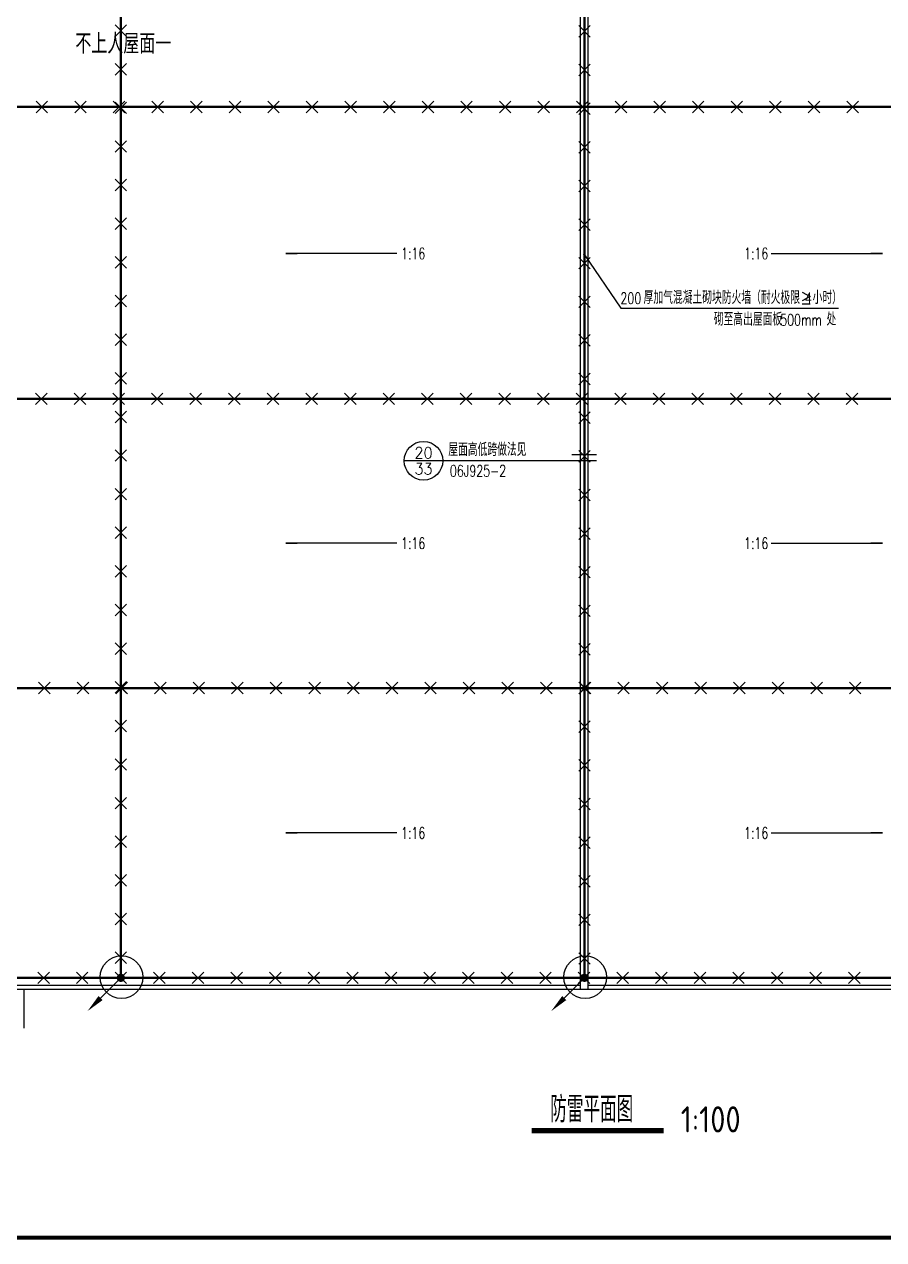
# Model space of a CAD drawing. Extents: x 4532298 to 10139194, y -639876 to -207028.
# Drawn here: x 4960012 to 4982273, y -349209 to -317745 of the extents above; entities that cross this region are included whole.
import ezdxf
from ezdxf.enums import TextEntityAlignment as Align

# ---------------------------------------------------------------- set-up
doc = ezdxf.new("R2010")
doc.units = 0
doc.header["$LTSCALE"] = 1000
doc.header["$MEASUREMENT"] = 0
doc.layers.get('0').update_dxf_attribs({"linetype": 'CONTINUOUS'})
for name, color, linetype in [('DIM_SYMB', 3, 'CONTINUOUS'), ('LWIRE', 4, 'CONTINUOUS'), ('PUB_TEXT', 7, 'CONTINUOUS'), ('PUB_TITLE', 4, 'CONTINUOUS'), ('WIRE-避雷', 4, 'CONTINUOUS'), ('建筑底图', 251, 'CONTINUOUS')]:
    doc.layers.add(name, color=color, linetype=linetype)
doc.styles.add('_HZTXT', font='txt.shx', dxfattribs={"width": 0.8, "bigfont": 'HZTXT.shx'})
doc.styles.add('_TCH_DIM', font='SIMPLEX', dxfattribs={"bigfont": 'GBCBIG'})
doc.styles.add('_TCH_LABEL', font='COMPLEX', dxfattribs={"bigfont": 'GBCBIG'})
doc.styles.add('sceic', font='sceie.shx', dxfattribs={"width": 0.67, "bigfont": 'sceic.shx'})
doc.styles.get("Standard").update_dxf_attribs({"font": 'GBENOR', "bigfont": 'GBCBIG'})

# ---------------------------------------------------------------- blocks, each defined once
blk = doc.blocks.new('$TelecSys$00000009')
for p, q in [((-0.5, 0.5), (0.5, -0.5)), ((0.5, 0.5), (-0.5, -0.5))]:
    blk.add_line(p, q)
blk = doc.blocks.new('$TelecSys$00000080')
for p, q in [((-0.7, -0.7), (0, 0)), ((0.104, 0.104), (0.104, 0.104)), ((-0.104, -0.104), (-0.104, -0.104))]:
    blk.add_line(p, q)
at = {"const_width": 0.142}
blk.add_lwpolyline([(0.071, 0, 1), (-0.071, 0, 1)], format="xyb", close=True, dxfattribs=at)
blk.add_solid([(-0.63, -0.77), (-0.77, -0.63), (-1.15, -1.15)])
at = {"width": 0.8, "flags": 9}
blk.add_attdef('A', (0, 0), '', height=0.00002, rotation=180, dxfattribs=at)

msp = doc.modelspace()

# ---------------------------------------------------------------- linework, layer by layer
at = {"color": 3}
for centre in [(4962529.8, -342411.9), (4974540.3, -342411.9)]:
    msp.add_circle(centre, 552, dxfattribs=at)
at = {"layer": 'DIM_SYMB', "const_width": 140}
msp.add_lwpolyline([(4973157.5, -346388.7), (4976569.4, -346388.7)], dxfattribs=at)
at = {"layer": 'PUB_TITLE', "color": 4, "const_width": 100}
msp.add_lwpolyline([(4940036.9, -349158.8), (5020636.9, -349158.8), (5020636.9, -291758.8), (4940036.9, -291758.8)], close=True, dxfattribs=at)
at = {"layer": 'WIRE-避雷', "color": 4, "const_width": 60}
for points in [[(4951033.5, -297428.9), (4998012.5, -297428.9), (4998012.5, -342428.9), (4951012.5, -342428.9), (4951012.5, -297428.9)], [(4962512.5, -297407.9), (4962512.5, -342428.9)], [(4974523, -297428.9), (4974523, -342428.9)], [(4950967.4, -319883.8), (4998012.5, -319883.8)], [(4950954.5, -327441.6), (4998012.5, -327441.6)], [(4951033.5, -334928.9), (4997991.5, -334928.9)]]:
    msp.add_lwpolyline(points, dxfattribs=at)
at = {"layer": '建筑底图'}
for p, q in [((4974412.5, -297128.9), (4974412.5, -319928.9)), ((4974612.5, -297128.9), (4974612.5, -319928.9)), ((4974412.5, -319928.9), (4974412.5, -342728.9)), ((4974612.5, -319928.9), (4974612.5, -342728.9)), ((4974518.6, -323711.6), (4975466.8, -325090.5)), ((4975466.8, -325090.5), (4981101, -325090.5)), ((4970852.8, -329044.3), (4969852.8, -329044.3)), ((4973525, -329044.3), (4970852.8, -329044.3)), ((4974830.5, -329044.3), (4973525, -329044.3)), ((4960012.5, -343728.9), (4960012.5, -342728.9))]:
    msp.add_line(p, q, dxfattribs=at)
msp.add_lwpolyline([(4950712.5, -297128.9), (4998312.5, -297128.9), (4998312.5, -342728.9), (4950712.5, -342728.9)], close=True, dxfattribs=at)
for points in [[(4974412.5, -342628.9), (4950812.5, -342628.9), (4950812.5, -320028.9)], [(4998212.5, -320028.9), (4998212.5, -342628.9), (4974612.5, -342628.9)], [(4969664.9, -323678.9), (4966784.1, -323678.9), (4967084.1, -323678.9)], [(4979360, -323678.9), (4982240.8, -323678.9), (4981940.8, -323678.9)], [(4974830.5, -328894.3), (4974193.2, -328894.3)], [(4969664.9, -331178.9), (4966784.1, -331178.9), (4967084.1, -331178.9)], [(4979360, -331178.9), (4982240.8, -331178.9), (4981940.8, -331178.9)], [(4969664.9, -338678.9), (4966784.1, -338678.9), (4967084.1, -338678.9)], [(4979360, -338678.9), (4982240.8, -338678.9), (4981940.8, -338678.9)]]:
    msp.add_lwpolyline(points, dxfattribs=at)
msp.add_lwpolyline([(4974507.3, -323695.1, 1), (4974530, -323728.1, 1)], format="xyb", close=True, dxfattribs=at)
msp.add_circle((4970352.8, -329044.3), 500, dxfattribs=at)

# ---------------------------------------------------------------- block references
at = {"layer": 'LWIRE', "color": 0, "xscale": 300, "yscale": 300, "zscale": 300}
for p, rotation in [((4962512.5, -317907.9), 270), ((4974523, -317928.9), 270), ((4962512.5, -318907.9), 270), ((4974523, -318928.9), 270), ((4962512.5, -319907.9), 270), ((4974523, -319928.9), 270), ((4962512.5, -320907.9), 270), ((4974523, -320928.9), 270), ((4962512.5, -321907.9), 270), ((4974523, -321928.9), 270), ((4962512.5, -322907.9), 270), ((4974523, -322928.9), 270), ((4962512.5, -323907.9), 270), ((4974523, -323928.9), 270), ((4962512.5, -324907.9), 270), ((4974523, -324928.9), 270), ((4962512.5, -325907.9), 270), ((4974523, -325928.9), 270), ((4962512.5, -326907.9), 270), ((4974523, -326928.9), 270), ((4962512.5, -327907.9), 270), ((4974523, -327928.9), 270), ((4962512.5, -328907.9), 270), ((4974523, -328928.9), 270), ((4962512.5, -329907.9), 270), ((4974523, -329928.9), 270), ((4962512.5, -330907.9), 270), ((4974523, -330928.9), 270), ((4962512.5, -331907.9), 270), ((4974523, -331928.9), 270), ((4962512.5, -332907.9), 270), ((4974523, -332928.9), 270), ((4962512.5, -333907.9), 270), ((4974523, -333928.9), 270), ((4962512.5, -334907.9), 270), ((4974523, -334928.9), 270), ((4962512.5, -335907.9), 270), ((4974523, -335928.9), 270), ((4962512.5, -336907.9), 270), ((4974523, -336928.9), 270), ((4962512.5, -337907.9), 270), ((4974523, -337928.9), 270), ((4962512.5, -338907.9), 270), ((4974523, -338928.9), 270), ((4962512.5, -339907.9), 270), ((4974523, -339928.9), 270), ((4962512.5, -340907.9), 270), ((4974523, -340928.9), 270), ((4962512.5, -341907.9), 270), ((4974523, -341928.9), 270), ((4960512.5, -342428.9), 180), ((4961512.5, -342428.9), 180), ((4962512.5, -342428.9), 180), ((4963512.5, -342428.9), 180), ((4964512.5, -342428.9), 180), ((4965512.5, -342428.9), 180), ((4966512.5, -342428.9), 180), ((4967512.5, -342428.9), 180), ((4968512.5, -342428.9), 180), ((4969512.5, -342428.9), 180), ((4970512.5, -342428.9), 180), ((4971512.5, -342428.9), 180), ((4972512.5, -342428.9), 180), ((4973512.5, -342428.9), 180), ((4974512.5, -342428.9), 180), ((4975512.5, -342428.9), 180), ((4976512.5, -342428.9), 180), ((4977512.5, -342428.9), 180), ((4978512.5, -342428.9), 180), ((4979512.5, -342428.9), 180), ((4980512.5, -342428.9), 180), ((4981512.5, -342428.9), 180)]:
    msp.add_blockref('$TelecSys$00000009', p, dxfattribs=dict(at, rotation=rotation))
for p in [(4960467.4, -319883.8), (4961467.4, -319883.8), (4962467.4, -319883.8), (4963467.4, -319883.8), (4964467.4, -319883.8), (4965467.4, -319883.8), (4966467.4, -319883.8), (4967467.4, -319883.8), (4968467.4, -319883.8), (4969467.4, -319883.8), (4970467.4, -319883.8), (4971467.4, -319883.8), (4972467.4, -319883.8), (4973467.4, -319883.8), (4974467.4, -319883.8), (4975467.4, -319883.8), (4976467.4, -319883.8), (4977467.4, -319883.8), (4978467.4, -319883.8), (4979467.4, -319883.8), (4980467.4, -319883.8), (4981467.4, -319883.8), (4960454.5, -327441.6), (4961454.5, -327441.6), (4962454.5, -327441.6), (4963454.5, -327441.6), (4964454.5, -327441.6), (4965454.5, -327441.6), (4966454.5, -327441.6), (4967454.5, -327441.6), (4968454.5, -327441.6), (4969454.5, -327441.6), (4970454.5, -327441.6), (4971454.5, -327441.6), (4972454.5, -327441.6), (4973454.5, -327441.6), (4974454.5, -327441.6), (4975454.5, -327441.6), (4976454.5, -327441.6), (4977454.5, -327441.6), (4978454.5, -327441.6), (4979454.5, -327441.6), (4980454.5, -327441.6), (4981454.5, -327441.6), (4960533.5, -334928.9), (4961533.5, -334928.9), (4962533.5, -334928.9), (4963533.5, -334928.9), (4964533.5, -334928.9), (4965533.5, -334928.9), (4966533.5, -334928.9), (4967533.5, -334928.9), (4968533.5, -334928.9), (4969533.5, -334928.9), (4970533.5, -334928.9), (4971533.5, -334928.9), (4972533.5, -334928.9), (4973533.5, -334928.9), (4974533.5, -334928.9), (4975533.5, -334928.9), (4976533.5, -334928.9), (4977533.5, -334928.9), (4978533.5, -334928.9), (4979533.5, -334928.9), (4980533.5, -334928.9), (4981533.5, -334928.9)]:
    msp.add_blockref('$TelecSys$00000009', p, dxfattribs=at)
at = {"layer": 'LWIRE', "xscale": 750, "yscale": 750, "zscale": 750}
for p in [(4962512.5, -342428.9), (4974523, -342428.9)]:
    msp.add_blockref('$TelecSys$00000080', p, dxfattribs=at)

# ---------------------------------------------------------------- texts
at = {"layer": 'PUB_TEXT', "style": 'sceic', "width": 0.67}
msp.add_text('防雷平面图', height=675.18, dxfattribs=at).set_placement((4973635.3, -346172.6))
at = {"layer": 'PUB_TEXT'}
msp.add_text('1:100', height=675.18, dxfattribs=at).set_placement((4977016.5, -346431.8))
at = {"layer": '建筑底图'}
for s, height, style, width, p in [('不上人屋面一', 517.24, '_HZTXT', 0.8, (4961335.3, -318507.4)), ('1:16', 297.5, '_TCH_DIM', 0.705882, (4969769.9, -323827.6)), ('1:16', 297.5, '_TCH_DIM', 0.705882, (4978655, -323827.6)), ('200', 297.5, '_TCH_DIM', 0.705882, (4975453.4, -324985.5)), ('4', 297.5, '_TCH_DIM', 0.705882, (4980231.1, -324985.5)), ('500mm', 297.5, '_TCH_DIM', 0.705882, (4979591.2, -325545.5)), ('06J925-2', 297.5, '_TCH_DIM', 0.705882, (4971035.8, -329454.6)), ('1:16', 297.5, '_TCH_DIM', 0.705882, (4969769.9, -331327.6)), ('1:16', 297.5, '_TCH_DIM', 0.705882, (4978655, -331327.6)), ('1:16', 297.5, '_TCH_DIM', 0.705882, (4969769.9, -338827.6)), ('1:16', 297.5, '_TCH_DIM', 0.705882, (4978655, -338827.6))]:
    msp.add_text(s, height=height, dxfattribs=dict(at, style=style, width=width)).set_placement(p)
at = {"layer": '建筑底图', "style": '_TCH_DIM'}
for s, height, p in [('厚加气混凝土砌块防火墙（耐火极限≥', 337.589, (4976053.4, -324985.5)), ('小时）', 337.59, (4980431.1, -324985.5)), ('砌至高出屋面板', 337.59, (4977871, -325545.5)), ('处', 337.6, (4980791.2, -325545.5)), ('屋面高低跨做法见', 337.59, (4970995.5, -328921))]:
    msp.add_text(s, height=height, dxfattribs=at).set_placement(p)
at = {"layer": '建筑底图', "style": '_TCH_LABEL'}
for s, height, p, p2 in [('20', 292.87, (4970115.7, -328985.4), (4970589.9, -328985.4)), ('33', 295.9, (4970120.3, -329398.9), (4970585.3, -329398.9))]:
    msp.add_text(s, height=height, dxfattribs=at).set_placement(p, p2, align=Align.FIT)

doc.saveas('drawing.dxf')
